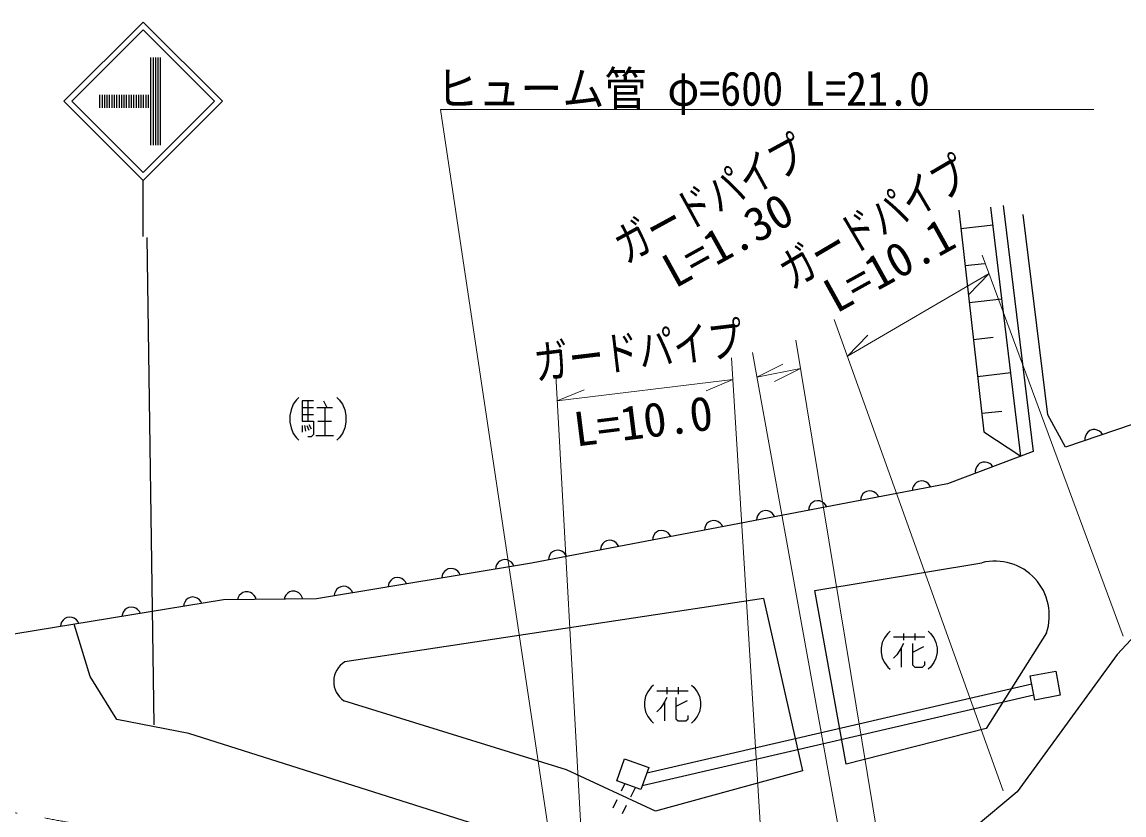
# Model space of a CAD drawing. Units: millimetres, scale not verified. Extents: x 40000 to 680000, y 20000 to 380000.
# Drawn here: x 273522 to 332504, y 302080 to 344526 of the extents above; entities that cross this region are included whole.
import ezdxf
from ezdxf.enums import TextEntityAlignment as Align

# ---------------------------------------------------------------- set-up
doc = ezdxf.new("R2010")
doc.units = ezdxf.units.MM
doc.header["$LTSCALE"] = 1000
doc.linetypes.add('CHAIN', pattern=[18.5, 12, -1.5, 3.5, -1.5])
for name, color, linetype, lineweight in [('M-BGD', 7, 'Continuous', 25), ('M-BMK', 2, 'CHAIN', 13), ('M-STR-HTXT', 7, 'Continuous', 13), ('M-STR-STRC', 7, 'Continuous', 25)]:
    doc.layers.add(name, color=color, linetype=linetype, lineweight=lineweight)
doc.styles.add('ＭＳ ゴシック', font='')
doc.styles.get('ＭＳ ゴシック').set_extended_font_data('MS Gothic')

msp = doc.modelspace()

# ---------------------------------------------------------------- linework, layer by layer
at = {"layer": 'M-BGD'}
for p, q in [((323665, 334457), (325000, 322592)), ((326981, 321278), (325382, 334609)), ((326041, 334703), (327650, 321530)), ((328425, 323497), (327114, 334226)), ((323777, 333468), (325496, 333662)), ((323999, 331491), (325039, 331608)), ((324222, 329513), (325970, 329710)), ((350539, 328981), (329379, 321768)), ((324444, 327536), (325502, 327655)), ((324667, 325559), (326444, 325759)), ((288341, 324423), (288221, 324303)), ((290381, 324423), (290501, 324303)), ((288041, 324063), (287921, 323763)), ((288221, 324303), (288041, 324063)), ((289121, 324243), (288521, 324243)), ((288521, 324243), (288521, 323163)), ((288521, 323883), (289121, 323883)), ((288821, 324243), (288821, 323163)), ((289301, 323883), (290141, 323883)), ((289661, 324243), (289841, 323883)), ((289721, 323883), (289721, 322383)), ((290501, 324303), (290681, 324063)), ((290681, 324063), (290801, 323763)), ((287921, 323763), (287861, 323463)), ((287861, 323463), (287861, 323103)), ((288521, 323523), (289121, 323523)), ((290801, 323763), (290861, 323463)), ((290861, 323463), (290861, 323103)), ((324889, 323581), (325964, 323702)), ((329379, 321768), (328425, 323497)), ((287861, 323103), (287921, 322803)), ((287921, 322803), (288041, 322503)), ((288521, 323163), (289121, 323163)), ((288521, 322923), (288521, 322563)), ((288641, 322923), (288701, 322623)), ((288761, 322923), (288881, 322683)), ((288881, 322983), (289001, 322743)), ((289121, 323163), (289121, 322443)), ((289361, 323163), (290081, 323163)), ((290801, 322803), (290681, 322503)), ((290861, 323103), (290801, 322803)), ((330679, 322655), (330578, 322578)), ((330830, 322707), (330679, 322655)), ((330957, 322707), (330830, 322707)), ((331071, 322683), (330957, 322707)), ((331198, 322621), (331071, 322683)), ((288041, 322503), (288221, 322263)), ((288221, 322263), (288341, 322143)), ((289001, 322323), (288821, 322323)), ((289121, 322443), (289001, 322323)), ((290201, 322383), (289241, 322383)), ((290501, 322263), (290381, 322143)), ((290681, 322503), (290501, 322263)), ((325000, 322592), (326981, 321278)), ((330441, 322362), (330416, 322248)), ((330416, 322248), (330417, 322122)), ((330503, 322489), (330441, 322362)), ((330578, 322578), (330503, 322489)), ((331287, 322545), (331198, 322621)), ((331363, 322445), (331287, 322545)), ((327650, 321530), (323060, 319801)), ((324798, 320904), (324700, 320825)), ((324948, 320961), (324798, 320904)), ((325074, 320965), (324948, 320961)), ((325189, 320945), (325074, 320965)), ((325318, 320886), (325189, 320945)), ((325409, 320814), (325318, 320886)), ((324569, 320604), (324548, 320490)), ((324548, 320490), (324553, 320363)), ((324627, 320733), (324569, 320604)), ((324700, 320825), (324627, 320733)), ((325489, 320716), (325409, 320814)), ((323060, 319801), (300796, 315563)), ((321314, 319794), (321235, 319677)), ((321401, 319872), (321314, 319794)), ((321512, 319934), (321401, 319872)), ((321669, 319964), (321512, 319934)), ((321794, 319947), (321669, 319964)), ((321904, 319907), (321794, 319947)), ((322021, 319827), (321904, 319907)), ((322098, 319740), (322021, 319827)), ((322160, 319630), (322098, 319740)), ((318452, 319148), (318411, 319038)), ((318531, 319265), (318452, 319148)), ((318618, 319342), (318531, 319265)), ((318729, 319404), (318618, 319342)), ((318886, 319434), (318729, 319404)), ((319011, 319417), (318886, 319434)), ((319121, 319377), (319011, 319417)), ((319238, 319297), (319121, 319377)), ((319315, 319210), (319238, 319297)), ((319377, 319100), (319315, 319210)), ((321194, 319568), (321178, 319443)), ((321235, 319677), (321194, 319568)), ((315628, 318508), (315612, 318383)), ((315669, 318618), (315628, 318508)), ((315748, 318735), (315669, 318618)), ((315835, 318812), (315748, 318735)), ((315946, 318874), (315835, 318812)), ((316103, 318904), (315946, 318874)), ((316228, 318887), (316103, 318904)), ((316338, 318847), (316228, 318887)), ((316455, 318767), (316338, 318847)), ((316532, 318680), (316455, 318767)), ((316594, 318570), (316532, 318680)), ((318411, 319038), (318395, 318913)), ((312845, 317979), (312829, 317853)), ((312886, 318088), (312845, 317979)), ((312965, 318205), (312886, 318088)), ((313052, 318283), (312965, 318205)), ((313163, 318344), (313052, 318283)), ((313320, 318374), (313163, 318344)), ((313445, 318357), (313320, 318374)), ((313555, 318317), (313445, 318357)), ((313671, 318238), (313555, 318317)), ((313749, 318151), (313671, 318238)), ((313811, 318040), (313749, 318151)), ((310062, 317449), (310045, 317323)), ((310103, 317558), (310062, 317449)), ((310182, 317675), (310103, 317558)), ((310269, 317753), (310182, 317675)), ((310380, 317814), (310269, 317753)), ((310537, 317844), (310380, 317814)), ((310662, 317828), (310537, 317844)), ((310772, 317787), (310662, 317828)), ((310888, 317708), (310772, 317787)), ((310966, 317621), (310888, 317708)), ((311028, 317510), (310966, 317621)), ((304813, 316755), (304703, 316693)), ((304971, 316785), (304813, 316755)), ((305096, 316768), (304971, 316785)), ((305205, 316728), (305096, 316768)), ((307279, 316919), (307262, 316794)), ((307320, 317028), (307279, 316919)), ((307399, 317145), (307320, 317028)), ((307486, 317223), (307399, 317145)), ((307596, 317285), (307486, 317223)), ((307754, 317315), (307596, 317285)), ((307879, 317298), (307754, 317315)), ((307988, 317258), (307879, 317298)), ((308105, 317178), (307988, 317258)), ((308183, 317091), (308105, 317178)), ((308245, 316981), (308183, 317091)), ((301920, 316163), (301833, 316086)), ((302030, 316225), (301920, 316163)), ((302188, 316255), (302030, 316225)), ((302313, 316238), (302188, 316255)), ((302422, 316198), (302313, 316238)), ((302539, 316118), (302422, 316198)), ((304496, 316389), (304479, 316264)), ((304536, 316499), (304496, 316389)), ((304616, 316616), (304536, 316499)), ((304703, 316693), (304616, 316616)), ((305322, 316648), (305205, 316728)), ((305400, 316561), (305322, 316648)), ((305462, 316451), (305400, 316561)), ((300796, 315563), (289292, 313655)), ((299010, 315591), (298927, 315476)), ((299099, 315666), (299010, 315591)), ((299210, 315725), (299099, 315666)), ((299368, 315752), (299210, 315725)), ((299493, 315732), (299368, 315752)), ((299602, 315689), (299493, 315732)), ((299717, 315607), (299602, 315689)), ((299792, 315518), (299717, 315607)), ((301713, 315859), (301696, 315734)), ((301753, 315969), (301713, 315859)), ((301833, 316086), (301753, 315969)), ((302617, 316031), (302539, 316118)), ((302679, 315921), (302617, 316031)), ((315957, 314092), (324898, 315582)), ((296051, 314999), (296008, 314890)), ((296134, 315114), (296051, 314999)), ((296222, 315189), (296134, 315114)), ((296334, 315249), (296222, 315189)), ((296492, 315275), (296334, 315249)), ((296617, 315255), (296492, 315275)), ((296726, 315212), (296617, 315255)), ((296841, 315130), (296726, 315212)), ((296916, 315041), (296841, 315130)), ((296975, 314929), (296916, 315041)), ((298885, 315367), (298865, 315242)), ((298927, 315476), (298885, 315367)), ((299851, 315406), (299792, 315518)), ((293132, 314414), (293113, 314289)), ((293175, 314522), (293132, 314414)), ((293258, 314637), (293175, 314522)), ((293346, 314713), (293258, 314637)), ((293458, 314772), (293346, 314713)), ((293616, 314798), (293458, 314772)), ((293741, 314778), (293616, 314798)), ((293849, 314735), (293741, 314778)), ((293964, 314653), (293849, 314735)), ((294040, 314564), (293964, 314653)), ((294099, 314452), (294040, 314564)), ((296008, 314890), (295989, 314765)), ((285150, 313820), (285091, 313720)), ((285249, 313922), (285150, 313820)), ((285348, 313983), (285249, 313922)), ((285467, 314025), (285348, 313983)), ((285627, 314027), (285467, 314025)), ((285748, 313988), (285627, 314027)), ((285849, 313930), (285748, 313988)), ((285950, 313831), (285849, 313930)), ((286011, 313732), (285950, 313831)), ((287643, 313853), (287584, 313753)), ((287741, 313955), (287643, 313853)), ((287840, 314016), (287741, 313955)), ((287960, 314058), (287840, 314016)), ((288120, 314060), (287960, 314058)), ((288240, 314021), (288120, 314060)), ((288341, 313963), (288240, 314021)), ((288442, 313864), (288341, 313963)), ((288504, 313765), (288442, 313864)), ((290256, 313937), (290236, 313812)), ((290299, 314045), (290256, 313937)), ((290381, 314160), (290299, 314045)), ((290470, 314236), (290381, 314160)), ((290582, 314295), (290470, 314236)), ((290740, 314321), (290582, 314295)), ((290865, 314301), (290740, 314321)), ((290973, 314258), (290865, 314301)), ((291088, 314176), (290973, 314258)), ((291164, 314087), (291088, 314176)), ((291223, 313975), (291164, 314087)), ((317626, 304793), (315957, 314092)), ((284307, 313589), (271133, 311443)), ((279378, 313212), (279220, 313186)), ((279503, 313192), (279378, 313212)), ((279611, 313149), (279503, 313192)), ((282187, 313365), (282166, 313241)), ((282230, 313474), (282187, 313365)), ((282312, 313589), (282230, 313474)), ((282401, 313664), (282312, 313589)), ((282513, 313723), (282401, 313664)), ((282671, 313748), (282513, 313723)), ((282796, 313728), (282671, 313748)), ((282905, 313685), (282796, 313728)), ((283019, 313602), (282905, 313685)), ((283095, 313513), (283019, 313602)), ((283153, 313401), (283095, 313513)), ((289292, 313655), (284307, 313589)), ((285091, 313720), (285053, 313599)), ((286053, 313612), (286011, 313732)), ((287584, 313753), (287545, 313632)), ((288545, 313645), (288504, 313765)), ((313215, 313675), (290802, 310277)), ((313215, 313675), (315301, 304435)), ((275927, 312650), (275815, 312591)), ((276085, 312675), (275927, 312650)), ((276210, 312655), (276085, 312675)), ((276318, 312612), (276210, 312655)), ((276433, 312529), (276318, 312612)), ((278893, 312829), (278873, 312704)), ((278936, 312937), (278893, 312829)), ((279019, 313052), (278936, 312937)), ((279108, 313127), (279019, 313052)), ((279220, 313186), (279108, 313127)), ((279726, 313066), (279611, 313149)), ((279801, 312977), (279726, 313066)), ((279860, 312865), (279801, 312977)), ((275600, 312293), (275580, 312168)), ((275643, 312401), (275600, 312293)), ((275726, 312516), (275643, 312401)), ((275815, 312591), (275726, 312516)), ((276508, 312440), (276433, 312529)), ((276567, 312328), (276508, 312440)), ((319683, 311560), (319563, 311320)), ((319863, 311800), (319683, 311560)), ((319983, 311920), (319863, 311800)), ((320163, 311620), (321843, 311620)), ((320703, 311800), (320703, 311440)), ((321303, 311800), (321303, 311440)), ((322023, 311920), (322143, 311800)), ((322143, 311800), (322323, 311560)), ((322323, 311560), (322443, 311320)), ((328355, 311827), (325136, 306701)), ((319563, 311320), (319503, 311020)), ((319503, 311020), (319503, 310780)), ((320463, 310840), (320343, 310660)), ((320583, 311020), (320463, 310840)), ((320703, 311260), (320583, 311020)), ((320583, 311020), (320583, 310000)), ((321183, 311260), (321183, 310120)), ((321783, 311080), (321183, 310780)), ((322443, 311320), (322503, 311020)), ((322503, 311020), (322503, 310780)), ((319503, 310780), (319563, 310480)), ((319563, 310480), (319683, 310240)), ((320343, 310660), (320163, 310480)), ((321843, 310120), (321843, 310300)), ((322443, 310480), (322323, 310240)), ((322503, 310780), (322443, 310480)), ((319683, 310240), (319863, 310000)), ((319863, 310000), (319983, 309880)), ((321183, 310120), (321303, 310000)), ((321303, 310000), (321723, 310000)), ((321723, 310000), (321843, 310120)), ((322143, 310000), (322023, 309880)), ((322323, 310240), (322143, 310000)), ((327488, 309519), (328859, 309772)), ((328859, 309772), (329096, 308484)), ((306966, 304327), (327565, 309098)), ((327725, 308231), (327488, 309519)), ((327678, 308488), (306717, 303633)), ((307016, 308673), (306896, 308433)), ((307196, 308913), (307016, 308673)), ((307316, 309033), (307196, 308913)), ((307496, 308733), (309176, 308733)), ((308036, 308913), (308036, 308553)), ((308636, 308913), (308636, 308553)), ((309356, 309033), (309476, 308913)), ((309476, 308913), (309656, 308673)), ((309656, 308673), (309776, 308433)), ((329096, 308484), (327725, 308231)), ((302664, 304495), (290743, 308191)), ((306896, 308433), (306836, 308133)), ((306836, 308133), (306836, 307893)), ((306836, 307893), (306896, 307593)), ((307796, 307953), (307676, 307773)), ((307916, 308133), (307796, 307953)), ((308036, 308373), (307916, 308133)), ((307916, 308133), (307916, 307113)), ((308516, 308373), (308516, 307233)), ((309116, 308193), (308516, 307893)), ((309776, 308433), (309836, 308133)), ((309836, 307893), (309776, 307593)), ((309836, 308133), (309836, 307893)), ((306896, 307593), (307016, 307353)), ((307016, 307353), (307196, 307113)), ((307676, 307773), (307496, 307593)), ((309176, 307233), (309176, 307413)), ((309656, 307353), (309476, 307113)), ((309776, 307593), (309656, 307353)), ((307196, 307113), (307316, 306993)), ((308516, 307233), (308636, 307113)), ((308636, 307113), (309056, 307113)), ((309056, 307113), (309176, 307233)), ((309476, 307113), (309356, 306993)), ((325136, 306701), (317626, 304793)), ((305357, 303912), (305776, 305081)), ((305776, 305081), (307070, 304617)), ((307433, 302290), (302664, 304495)), ((307070, 304617), (306651, 303448)), ((315301, 304435), (307433, 302290)), ((306651, 303448), (305357, 303912)), ((305790, 303757), (305585, 303346)), ((306101, 303052), (306352, 303555)), ((305362, 302898), (305139, 302451)), ((305654, 302157), (305877, 302604))]:
    msp.add_line(p, q, dxfattribs=at)
for centre, radius, start, end in [((325601, 312760), 2908, 341.2776, 103.9899), ((291449, 309215), 1244, 121.33283, 235.39401)]:
    msp.add_arc(centre, radius, start, end, dxfattribs=at)
at = {"layer": 'M-BMK'}
msp.add_arc((243823, 131638), 173064, 69.6127, 81.78641, dxfattribs=at)
at = {"layer": 'M-STR-HTXT'}
for p, q in [((295925, 339839), (302189, 297965)), ((295925, 339839), (330900, 339839)), ((324915, 332053), (332459, 311656)), ((317699, 326648), (325282, 331062)), ((325282, 331062), (324196, 329944)), ((326032, 303367), (316998, 328607)), ((314949, 327490), (319699, 298710)), ((317699, 326648), (318790, 327761)), ((317836, 297965), (312621, 326838)), ((311503, 326558), (313273, 297686)), ((312860, 325513), (314250, 326215)), ((303493, 300294), (302096, 325627)), ((315199, 325975), (312860, 325513)), ((315199, 325975), (313805, 325280)), ((302172, 324247), (311575, 325389)), ((311575, 325389), (310136, 324791)), ((302172, 324247), (303613, 324840))]:
    msp.add_line(p, q, dxfattribs=at)
at = {"layer": 'M-STR-STRC'}
for p, q in [((280003, 344526), (275760, 340283)), ((284245, 340283), (280003, 344526)), ((276184, 340283), (280003, 344101)), ((280003, 344101), (283821, 340283)), ((280403, 342633), (280403, 337933)), ((280533, 342633), (280533, 337933)), ((280663, 342633), (280663, 337933)), ((280793, 342633), (280793, 337933)), ((280923, 342633), (280923, 337933)), ((277673, 340633), (277673, 339933)), ((277803, 340633), (277803, 339933)), ((277933, 340633), (277933, 339933)), ((278063, 340633), (278063, 339933)), ((278193, 340633), (278193, 339933)), ((278323, 340633), (278323, 339933)), ((278453, 340633), (278453, 339933)), ((278583, 340633), (278583, 339933)), ((278713, 340633), (278713, 339933)), ((278843, 340633), (278843, 339933)), ((278973, 340633), (278973, 339933)), ((279103, 340633), (279103, 339933)), ((279233, 340633), (279233, 339933)), ((279363, 340633), (279363, 339933)), ((279493, 340633), (279493, 339933)), ((279623, 340633), (279623, 339933)), ((279753, 340633), (279753, 339933)), ((279883, 340633), (279883, 339933)), ((280013, 340633), (280013, 339933)), ((280143, 340633), (280143, 339933)), ((280273, 340633), (280273, 339933)), ((275760, 340283), (280003, 336040)), ((280003, 336465), (276184, 340283)), ((283821, 340283), (280003, 336465)), ((280003, 336040), (284245, 340283)), ((280003, 333040), (280003, 336040)), ((280203, 332984), (280576, 306905)), ((338936, 318006), (332140, 310675)), ((277177, 309487), (276305, 312286)), ((332140, 310675), (326783, 303311)), ((278589, 307198), (277177, 309487)), ((282457, 306444), (278589, 307198)), ((297478, 301675), (282457, 306444)), ((326783, 303311), (321419, 298840))]:
    msp.add_line(p, q, dxfattribs=at)

# ---------------------------------------------------------------- texts
at = {"layer": 'M-STR-HTXT', "style": 'ＭＳ ゴシック', "width": 0.9}
msp.add_text('ヒューム管 φ=600 L=21.0', height=1833, dxfattribs=at).set_placement((295694, 339497), align=Align.BOTTOM_LEFT)
at = {"layer": 'M-STR-HTXT', "style": 'ＭＳ ゴシック', "width": 0.75}
for rotation, p in [(28.7, (306099, 331082)), (30.5, (314985, 329699)), (6.9, (301101, 324816))]:
    msp.add_text('ガードパイプ', height=1833, rotation=rotation, dxfattribs=at).set_placement(p, align=Align.BOTTOM_LEFT)
at = {"layer": 'M-STR-HTXT', "style": 'ＭＳ ゴシック'}
for s, rotation, p in [('L=1.30', 29, (308733, 329759)), ('L=10.1', 29, (317369, 328422)), ('L=10.0', 7.1, (303240, 321253))]:
    msp.add_text(s, height=1833, rotation=rotation, dxfattribs=at).set_placement(p, align=Align.BOTTOM_LEFT)

doc.saveas('drawing.dxf')
